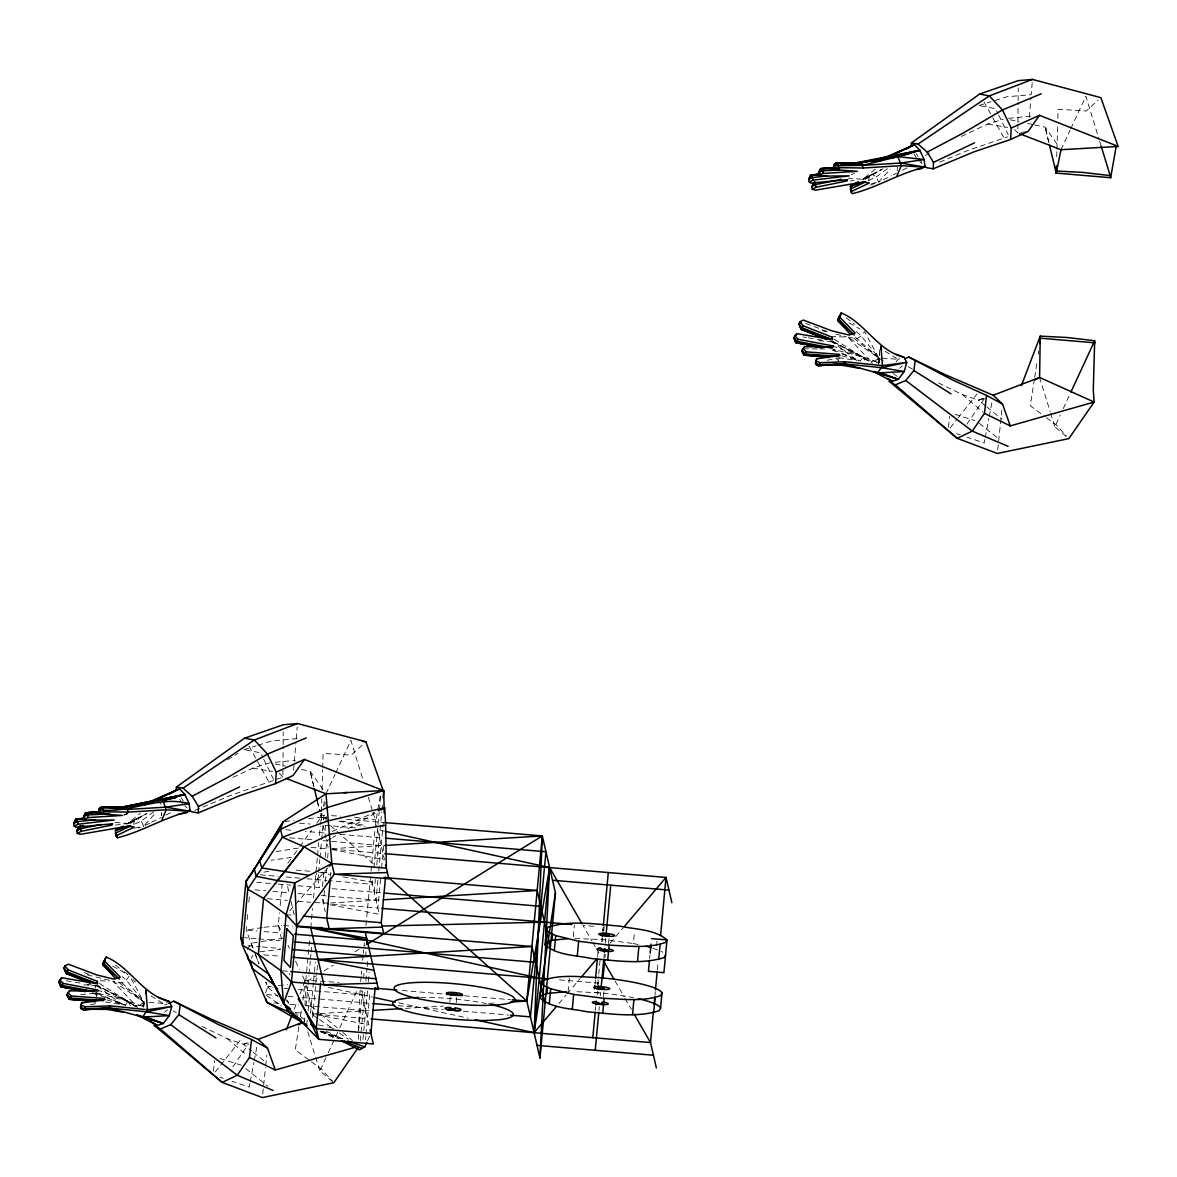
<?xml version="1.0" encoding="UTF-8"?>
<svg xmlns="http://www.w3.org/2000/svg" width="1177" height="1177" viewBox="0 0 1177 1177"><rect width="100%" height="100%" fill="white"/><g stroke="black" fill="none" stroke-linecap="round" stroke-linejoin="round"><path stroke-width="0.75" stroke-dasharray="5 3.75" d="M194.838 810.423L232.546 794.666L282.877 777.158L282.936 768.125M282.951 766.315L283.113 746.453M283.127 744.644L283.23 731.991M1017.928 124.012L1017.87 133.045L1014.324 129.132M1017.943 122.202L1018.105 102.325M1018.12 100.531L1018.223 87.878M304.696 1018.002L304.608 1021.562L304.931 1018.09M305.02 1005.511L305.52 985.899M321.233 817.221L321.336 813.572M321.395 811.747L321.777 798.992M322.042 789.87L322.645 769.817M322.689 767.992L323.131 753.412L351.246 755.104L363.193 744.188M1056.711 156.703L1056.872 151.23M1056.931 149.405L1057.637 125.704M1057.843 118.406L1058.123 109.299L1086.224 110.991L1098.185 100.074M358.441 1030.64L360.03 990.593M897.183 170.694L897.389 167.178M161.735 812.38L161.499 815.749L161.852 812.424M143.403 1007.012L144.168 998.714M878.395 362.899L879.749 349.746M293.573 770.258L294.162 763.255M294.309 761.504L295.927 742.26M296.221 738.759L297.222 726.915M1029.301 117.391L1030.92 98.147M1032.214 82.802L1031.214 94.646L1006.938 96.749L992.947 101.134M143.638 1006.453L144.138 1001.112M878.469 364.105L879.454 353.453M246.552 926.579L246.214 930.08L253.07 948.25M247.199 919.575L247.7 914.323M248.847 902.068L249.347 896.815M281.597 939.275L278.302 925.034L279.449 912.778M280.111 905.775L282.083 884.78M305.785 980.515L309.889 936.877M310.743 927.785L312.552 908.526M313.538 898.007L317.378 857.224M317.54 855.399L318.732 842.673M319.423 835.39L320.276 826.298M320.438 824.488L321.88 813.616M306.079 1005.908L307.888 986.62M308.065 984.811L308.918 975.718M309.095 973.894L310.287 961.168M310.448 959.343L310.963 953.885M311.14 952.075L311.655 946.617M317.937 879.69L318.452 874.231M318.614 872.422L319.82 859.681M319.982 857.871L321.527 841.496M321.689 839.687L323.057 825.136M323.557 819.913L324.205 812.954M324.852 806.01L325.19 802.523M306.888 1023.607L307.226 1019.973M308.08 1010.896L309.271 998.17M326.323 816.676L324.778 833.036L305.314 831.389M313.42 982.442L310.522 1013.368L318.114 1018.532M313.597 980.632L315.304 962.448M322.439 886.428L323.807 871.877M325.176 857.327L326.882 839.142M312.582 1017.649L316.848 972.173M317.025 970.348L317.878 961.256M324.514 890.695L323.307 903.421L328.56 904.436M325.367 881.602L326.559 868.876M327.589 857.959L328.089 852.501M330.634 876.277L330.972 872.643M360.677 981.647L361.177 976.336M361.339 974.556L361.677 971.01M362.678 960.388L363.163 955.077M363.34 953.311L363.664 949.765M364.326 942.762L364.002 946.22L367.047 944.337M365.959 925.402L370.564 876.379M371.049 871.201L371.535 866.022M371.858 862.564L375.022 828.917M375.183 827.137L377.523 811.321M358.632 1030.699L362.516 989.416M363.546 978.499L364.223 971.231M365.591 956.68L366.106 951.222M372.726 880.661L372.388 884.295L328.824 880.617M373.933 867.935L379.2 811.821M379.362 810.041L380.877 793.901M360.265 1040.792L365.032 990.048M365.885 980.956L367.077 968.23M367.253 966.405L367.93 959.137M374.212 892.21L375.404 879.484M376.772 864.933L381.76 811.88M381.922 810.1L382.599 803.008M362.957 1039.512L367.533 990.696M368.386 981.603L369.24 972.511M377.92 880.116L376.037 900.125L321.483 895.506L325.19 911.587M378.773 871.024L382.716 829.005M382.893 827.24L383.393 821.929M365.488 1039.791L365.826 1036.26M365.988 1034.495L370.049 991.328M380.598 878.939L377.876 908.041L326.956 903.73M381.628 868.038L383.996 842.894M449.82 1002.068L450.276 997.125M456.22 1002.613L456.691 997.669M568.094 991.593L569.359 978.175M573.258 936.73L574.361 924.99M595.062 983.56L595.4 980M597.563 956.901L598.387 948.162M595.341 1010.381L595.68 1006.747M597.739 984.899L598.593 975.807M598.769 973.982L600.138 959.417M601.8 941.703L602.138 938.069M603.168 927.152L602.815 930.801L602.948 929.447M597.239 994.55L597.548 991.255M602.227 941.365L602.536 938.069M603.698 931.184L604.169 926.152M598.975 1010.381L599.328 1006.747M600.344 995.86L600.682 992.226M603.919 957.754L604.272 954.12M605.287 943.233L605.802 937.789M604.934 957.519L605.272 954.032M603.492 996.742L603.963 991.799M608.48 943.557L608.95 938.613M638.184 944.528L633.373 943.513L634.477 931.772M649.63 958.622L649.969 954.988M656.619 945.808L657.09 940.776M654.956 995.286L655.295 991.637M657.34 969.892L658.017 962.639M133.781 824.488L134.252 819.854L146.684 813.542M868.773 180.375L869.244 175.741L881.661 169.429M143.741 1006.762L143.771 1001.965L129.558 975.762L126.263 980.088L121.878 982.854L112.948 981.221L136.355 1006.1M262.751 1093.963L265.516 1067.362M265.693 1065.612L266.782 1055.136M878.733 362.648L879.087 359.206L871.083 361.869M997.743 449.849L1001.965 409.272M96.867 995.757L97.176 993.123L91.806 993.094M213.42 1071.232L214.685 1060.477M948.412 427.119L949.677 416.364M878.733 364.017L879.822 355.027M143.623 1006.953L144.094 1003.319L139.695 1005.555L132.486 1006.409M878.616 362.84L879.087 359.206L877.027 361.986M298.855 1026.8L295.28 1049.899L309.963 1060.727M300.503 1016.119L301.606 1009.013M302.975 1000.126L305.24 980.25L339.079 982.427M1034.392 379.126L1030.272 405.785L1044.955 416.614M1034.671 377.346L1037.143 361.339M1038.246 354.233L1038.791 350.672M377.832 809.585L380.598 793.828M249.921 1083.576L249.244 1087.121L231.987 1081.266M250.245 1081.81L253.908 1062.375M254.247 1060.595L256.91 1046.456M984.914 439.462L984.237 443.008L966.979 437.153M985.237 437.697L988.901 418.247M989.239 416.481L991.902 402.343M323.381 806.422L324.499 801.022M265.561 992.917L267.635 986.885L265.781 981.956L267.635 986.885L278.199 996.787M294.191 1009.277L296.795 1002.451M300.047 993.918L305.24 980.25M367.518 1040.836L369.534 1036.304M332.429 1081.56L319.835 1070.893L327.5 1054.357M328.265 1052.694L338.991 1029.537M339.756 1027.874L357.396 989.828M1066.024 436.255L1054.827 426.78L1060.183 415.201M1063.258 408.581L1070.158 393.692M326 793.828L335.048 774.378M335.798 772.759L350.878 740.362L363.046 780.042M1060.992 149.714L1070.04 130.264M1070.79 128.646L1085.871 96.234L1099.097 139.386M247.45 949.501L251.157 943.204L284.451 937.951M251.157 958.402L252.923 955.4M107.372 998.184L125.453 1005.187L127.955 1001.097L143.373 1006.467M232.869 1066.833L248.45 1044.102M966.817 424.235L984.487 398.459M287.791 863.182L290.969 858.813M299.885 846.528L311.567 830.403M316.878 823.076L321.13 817.206L320.747 815.131L324.352 815.308M142.034 1006.1L144.094 1003.319M896.08 361.883L898.08 359.279L902.612 357.808M96.72 997.066L95.852 993.726L97.102 992.137M215.229 1071.982L242.138 1037.908M950.222 427.869L956.945 419.35M958.078 417.923L977.131 393.795M558.84 1003.598L565.916 995.271M567.093 993.888L580.04 978.631M610.113 943.248L623.192 927.844M597.945 982.633L597.828 983.972M289.689 910.718L294.412 905.437M295.589 904.127L328.148 867.67M144.771 824.915L156.394 812.071M870.2 185.127L878.601 182.082L890.224 169.238M139.695 1005.555L143.771 1001.965L126.263 980.088L122.305 976.572M874.688 361.427L878.763 357.852L898.08 359.279L881.455 349.054M899.596 368.166L902.435 365.856M164.603 1012.279L167.443 1009.969M875.335 169.15L862.756 179.331L848.279 178.168M115.405 825.077L127.763 823.459L140.343 813.263M887.399 168.723L876.188 176.947L868.199 180.699M153.804 811.806L141.196 821.06L133.207 824.827M865.198 179.375L881.647 169.532M130.206 823.488L146.654 813.645M227.367 759.886L237.931 753.368M307.153 981.383L316.378 975.689M324.058 970.937L333.268 965.228M354.777 951.928L359.397 949.074M331.193 838.333L326.603 840.952L328.074 847.278M332.723 837.465L335.783 835.714M348.009 828.726L377.067 812.13M862.976 179.301L872.304 174.328L876.188 176.947L878.601 182.082L891.519 175.711M126.425 824.312L137.312 818.442L141.196 821.06L143.609 826.195L138.562 828.019M862.888 179.595L872.304 174.328L862.947 179.507M127.896 823.709L137.312 818.442L127.955 823.62M869.244 175.741L862.756 179.331L883.118 168.811M115.096 822.429L127.763 823.459L134.252 819.854M925.21 155.423L929.874 152.907M127.763 823.459L146.551 813.734M902.568 170.15L907.217 167.781M166.031 815.058L172.225 811.895M893.137 174.902L896.374 173.313M145.227 825.401L150.067 823.003M151.686 822.208L161.381 817.427M851.206 174.799L854.473 173.269M124.379 815.072L127.66 813.528M961.388 136.37L987.753 124.012L1003.172 119.23M232.987 777.394L252.761 768.125L269.901 762.799M332.311 831.462L374.889 812.204M164.765 1005.026L167.34 1003.937M939.673 162.191L967.538 150.553L1007.541 136.885M938.555 382.981L962.345 394.56L978.44 400.209L983.545 398.312M201.973 1026.329L227.352 1038.673L243.462 1044.323L248.553 1042.425M124.188 814.94L127.572 813.778M985.37 405.785L978.44 400.209L985.017 398.017M123.703 814.837L127.16 813.69M243.462 1044.323L248.376 1042.675L243.462 1044.323L251.76 1051.017M149.038 1002.348L163.088 1003.392L167.62 1001.921M978.955 105.533L991.196 101.693M243.963 749.646L256.203 745.806M257.954 745.262L271.946 740.863L299.576 738.465M978.44 400.209L983.516 398.665M827.254 360.28L835.685 358.323M90.585 1004.79L97.323 1003.216M871.51 183.612L878.601 182.082M134.752 828.122L143.609 826.195M1021.283 132.486L1026.403 131.662M276.168 851.589L298.811 847.984L292.028 857.356L271.034 860.269M263.957 872.113L271.093 870.98M262.265 927.564L246.214 930.08L256.924 930.992M264.045 927.285L281.906 925.343M876.203 362.796L879.822 362.295L878.763 357.852L864.551 331.649L861.255 335.96L856.871 338.741L847.94 337.108L833.404 336.578M850.397 180.964L853.928 180.508M284.952 821.546L294 820.457M308.462 818.721L321.13 817.206L326.662 817.677M271.254 986.444L267.635 986.885L273.064 987.341M278.493 985.59L287.526 984.502M259.896 951.781L280.714 949.324M1008.527 118.333L1032.17 116.008M275.359 762.269L295.368 760.313M80.713 994.536L97.176 993.123M332.076 848.646L384.805 845.454M328.766 903.097L312.493 902.509M330.59 902.98L381.48 899.905M318.378 1013.662L312.92 1013.986L367.489 1018.605M320.203 1013.559L371.093 1010.469M405.418 1008.395L443.42 1006.1M488.735 1003.363L495.988 1002.922M803.538 348.804L817.853 348.907M819.633 348.922L825.003 348.966M574.876 938.437L602.904 939.57L633.373 943.513M577.039 991.711L597.916 992.755A60.571 10.093 5.4 0 1 633.461 997.669M100.222 980.75L109.314 981.088M331.531 815.676L340.521 816.132M818.795 340.712L831.595 341.786M83.802 984.825L96.602 985.899L84.082 983.766M346.582 819.369L384.835 822.605M299.429 823.135L310.287 824.047M324.881 825.283L355.734 827.902M285.849 829.741L292.926 830.344M340.271 834.346L384.07 838.053M289.454 837.803L314.23 839.907M323.072 840.658L381.171 845.572M311.052 847.396L328.442 848.867M332.076 849.176L382.996 853.487M296.177 870.097L310.596 871.318M321.453 872.231L330.546 872.996M260.397 874.82L278.258 876.335M299.811 878.16L285.393 876.939L286.129 880.102M307.02 878.763L327.015 880.455M256.704 882.264L276.448 883.942M278.243 884.089L290.822 885.163M298.031 885.766L319.658 887.59L316.363 873.349M332.194 888.664L382.716 892.931M254.938 889.871L265.708 890.783M272.887 891.401L289.042 892.769L287.217 884.854M298.061 893.534L314.274 894.903M267.238 898.684L287.232 900.376M298.075 901.288L310.699 902.362M593.723 926.314L582.953 925.402L591.957 941.011M286.158 914.676L294.265 915.368L290.866 900.685M283.716 925.49L292.72 926.255M264.06 931.596L280.126 932.949M242.462 937.525L256.821 938.731M258.616 938.893L280.155 940.717M247.876 945.734L260.455 946.808M262.25 946.955L280.2 948.471M263.795 954.841L280.155 956.224M559.369 979.852L597.43 983.075M594.223 992.446L601.594 993.064M282.509 970.834L288.998 971.378L289.822 974.924M402.284 990.519L444.406 994.079M464.547 995.786L510.318 999.656M283.922 988.268L287.541 988.562M298.399 989.489L362.001 994.874M266.811 994.565L277.419 995.477M288.041 996.375L295.118 996.963M302.195 997.566L371.064 1003.392M398.179 1005.688L443.435 1009.513M463.37 1011.205L508.699 1015.045M273.947 1002.936L281.023 1003.54M289.866 1004.275L298.708 1005.026M305.785 1005.629L365.664 1010.69M295.545 1012.529L302.504 1013.117M354.586 817.309L375.198 819.736L376.699 826.225M838.701 357.617L856.827 360.5M105.518 1002.01L123.644 1004.893M802.964 336.916L806.554 337.534M808.334 337.828L815.499 339.05M817.279 339.344L822.649 340.256M66.192 980.735L73.342 981.942M75.137 982.251L82.287 983.472M987.753 124.012L1007.644 127.41M252.761 768.125L272.652 771.523M326.544 818.221L321.13 817.206L320.291 813.675M340.962 820.928L364.414 825.327M319.614 872.451L330.428 874.467M343.051 876.836L371.917 882.235M980.618 105.842L995.565 108.667L997.934 113.536M245.625 749.955L260.573 752.78L262.942 757.65M331.943 849.544L384.438 859.725L377.493 829.638L384.511 831.183M330.31 904.775L379.318 914.294L371.241 879.307M316.422 1014.677L368.931 1024.858L360.898 990.078M92.38 993.035L105.724 997.552M1010.146 119.789L1018.899 121.643M1027.653 123.482L1032.906 124.585M1034.657 124.953L1045.176 127.16L1057.829 145.198M275.153 763.917L285.658 766.124M301.415 769.434L310.184 771.273L322.836 789.326M326.412 818.383L321.13 817.206L323.793 819.604M338.741 821.09L365.164 826.916M328.515 987.385L372.506 997.081M398.812 1002.878L468.063 1018.149M318.467 1024.843L327.132 1026.903M328.854 1027.315L334.047 1028.536M836.008 334.18L846.234 336.696M95.911 977.042L109.549 980.382M822.179 330.678L827.416 332.032M87.186 974.806L92.424 976.145M830.182 348.436L862.947 356.984L880.087 362.943M841.849 355.822L858.754 360.589M106.857 999.935L123.762 1004.717M652.941 948.191L662.901 952.178M955.047 414.348L974.821 420.601M220.055 1058.461L241.476 1065.244M836.641 357.837L840.025 358.926M956.621 433.636L960.064 434.813M219.893 1077.161L223.35 1078.338M320.144 1031.567L340.771 1038.629M832.213 345.817L862.947 356.984L870.362 362.339M97.22 989.931L127.955 1001.097L135.37 1006.453M322.763 1031.302L342.963 1038.776M805.745 323.41L827.549 331.649M84.17 972.599L89.202 974.497M832.492 350.246L835.773 351.526M842.364 354.071L860.446 361.074L862.947 356.984L832.639 341.418M833.551 349.834L858.769 360.368M96.882 993.256L125.453 1005.187M320.85 1031.184L339.005 1038.805M326.088 1031.258L342.625 1038.702M320.615 1031.64L335.165 1038.467M830.123 340.992L862.947 356.984L865.316 361.295M96.779 985.899L127.955 1001.097L130.323 1005.408M321.659 1030.993L336.431 1038.364M908.1 366.724L912.925 369.357M832.639 341.521L872.569 363.296M173.107 1010.837L176.329 1012.603M137.577 1007.409L97.647 985.635L127.955 1001.097L95.19 992.549L95.852 993.726M849.191 322.836L859.946 329.001M112.654 966.067L128.013 974.88M150.994 995.948L163.088 1003.392M834.346 339.314L871.039 362.339M99.368 983.428L136.046 1006.453M883.206 360.942L847.94 337.108L871.348 361.986M112.948 981.221L143.771 1001.965L121.878 982.854M319.629 1019.562L333.282 1028.875M339.344 1033.009L348.451 1039.203M266.532 995.462L281.48 1005.894M893.181 373.447L897.492 376.537M1046.427 417.703L1056.711 425.28L1066.391 435.961M311.434 1061.816L321.718 1069.393L332.62 1081.398M830.903 340.859L857.018 360.236M97.353 986.046L122.025 1004.349M846.16 317.849L854.649 324.219M115.405 965.155L122.482 970.466M123.894 971.525L128.146 974.703M300.606 1016.59L306.314 1020.989M853.958 338.358L878.763 357.852L861.255 335.96L855.988 331.296M118.98 982.471L143.771 1001.965M979.279 423.352L998.876 438.977M245.684 1068.584L267.856 1086.268M986.753 406.904L1001.98 419.203M253.143 1052.135L265.605 1062.198M311.096 1006.085L319.364 1012.956M320.747 1014.103L337.299 1027.874M342.801 1032.45L352.453 1040.483M962.345 394.56L983.075 412.185M227.352 1038.673L246.699 1055.122M878.763 357.852L854.325 336.313M919.708 161.646L921.988 163.647M184.715 805.759L186.996 807.775M330.472 825.563L374.507 864.933M295.368 1012.897L298.002 1015.368M835.935 358.176L838.657 360.868L838.142 356.41M133.104 979.573L135.487 982.104M279.332 773.245L282.877 777.158M158.836 801.728L161.087 804.332M286.452 1000.582L288.645 1003.407M286.776 999.773L288.895 1002.775M916.192 153.657L918.148 156.644M919.134 158.145L922.091 162.647M181.199 797.771L183.171 800.772M913.838 153.775L916.53 158.159M179.743 799.36L182.435 803.744M592.855 942.571L595.562 947.264M596.459 948.824L600.064 955.077M615.027 981.029L624.134 996.801M625.031 998.39L631.402 1009.425M983.987 101.928L991.858 116.111M992.726 117.685L1004.099 138.165M248.994 746.041L269.106 782.278M998.729 115.155L1008.233 134.634M263.736 759.268L274.035 780.366M278.302 925.034L282.156 933.111M287.982 945.337L289.395 948.294M295.574 961.271L299.444 969.377M302.533 975.851L304.843 980.721M251.157 943.204L253.511 949.339M255.6 954.959L258.763 963.36M254.688 952.399L258.999 963.889M1039.6 377.449L1050.105 411.479M1050.62 413.171L1054.827 426.78M307.756 1031.773L315.112 1055.592M315.627 1057.284L319.835 1070.893M1099.612 141.108L1101.201 146.286M368.327 797.3L372.565 811.1M373.094 812.836L375.198 819.736M1048.972 142.947L1045.176 127.16L1048.957 143.064M317.363 801.096L319.909 811.615M317.334 801.316L319.864 811.909M320.747 815.131L322.586 823.547M322.954 825.121L325.882 837.789M306.344 985.502L314.053 1018.885M95.131 985.105L95.381 987.9M358.294 1034.289L358.676 1039.468M420.822 997.463A60.571 10.093 5.4 0 1 486.189 1003.525M598.284 982.663L598.166 984.001L598.284 982.663M603.286 929.477L603.154 930.83L603.286 929.477M313.979 787.06L310.184 771.273L313.965 787.178"/><path stroke-width="1.5" d="M904.907 358.72L908.762 357.087L952.664 380.039L986.561 395.428L984.458 413.362L972.276 431.12L957.166 438.3L895.432 384.864L889.032 381.098L957.166 438.3L997.36 453.469L1068.819 438.624L1094.139 402.048L1093.286 390.175L1094.684 340.741L1067.186 337.505L1040.233 336.136L1039.6 377.449L1034.892 379.921M858.283 181.979L850.456 186.422L850.868 191.748L852.442 193.661C877.571 187.467 899.699 172.916 925.034 167.149L924.18 159.557L919.811 150.273L914.455 144.712L882.426 159.631L911.278 146.154L911.41 142.932L979.602 94.057L1018.282 80.654L1032.494 79.418L1100.848 97.647L1118.15 146.419L1116.208 146.213L1110.676 177.712L1056.122 173.093L1056.446 165.81M286.188 778.438L326 793.828L383.158 790.532L365.856 741.775L297.501 723.531L283.289 724.767L244.61 738.17L176.418 787.045L176.285 790.267L169.944 793.872M189.276 809.776L191.557 811.792L198.207 812.924L198.457 806.48L192.189 796.226L183.053 788.178L176.418 787.045M924.269 165.663L926.549 167.678L933.199 168.811L933.449 162.367L927.182 152.113L918.045 144.065L911.41 142.932M136.208 805.612L148.273 802.331L179.463 788.84L184.818 794.387L189.203 803.67L190.041 811.262C164.706 817.029 142.579 831.58 117.45 837.774L115.876 835.876L115.464 830.535L123.291 826.092M475.199 1019.723L534.108 1032.715L542.303 835.935L384.835 822.605M384.805 845.454L542.303 835.935L526.796 1001.053L539.949 1058.035L549.615 867.581L386.262 831.565M198.207 812.924L239.122 795.902L275.609 783.617L276.257 772.141L267.459 754.074L254.35 740.009L244.61 738.17M933.199 168.811L974.115 151.789L1010.602 139.504L1011.249 128.028L1002.451 109.961L989.327 95.896L979.602 94.057M123.32 1012.235L107.254 1009.425L81.566 1009.145L80.492 1007.144L81.61 1002.966L105.018 999.582L104.12 998.464L71.444 996.007L67.869 992.844L69.517 990.857L98.147 991.063L98.074 990.078L63.234 983.413L59.821 979.926L61.792 977.749L97.573 983.825L97.382 981.397L68.207 969.877L64.867 965.92L68.354 964.198L96.882 974.968L113.919 979.161L120.231 977.087L104.15 960.682L106.254 957.033C130.573 967.214 142.476 994.83 169.135 1001.436L171.71 1006.512L169.282 1015.633L163.294 1023.475L157.247 1025.432L136.635 1014.795M860.107 368.43L842.246 365.311L816.558 365.032L815.47 363.031L816.603 358.853L840.01 355.469L839.113 354.351L806.436 351.879L802.861 348.73L804.509 346.744L833.139 346.95L833.051 345.95L798.227 339.3L794.813 335.813L796.785 333.635L832.566 339.712L832.374 337.284L803.2 325.764L799.86 321.807L803.347 320.07L831.874 330.855L848.911 335.033L855.208 332.973L839.142 316.569L837.862 320.482L850.515 334.533M306.152 1024.549L266.87 1002.333L242.491 945.278L240.667 937.363L245.934 881.352L280.553 829.299L283.142 821.752L326 793.828L331.826 863.55L334.283 874.187L296.722 926.005L291.455 982.015L283.51 1003.437L318.776 1039.32L373.33 1043.94L370.093 1029.919M385.526 877.262L381.26 922.724L383.717 933.361L296.722 926.005L286.158 914.676L263.589 898.375L247.758 889.268L261.897 868.008L259.573 860.799L283.142 821.752L251.481 874.07L245.934 881.352L247.758 889.268L242.491 945.278L258.337 954.385L280.891 970.687L291.455 982.015L318.776 1039.32L316.319 1028.683L320.585 983.222M330.457 878.101L326.706 918.104L329.163 928.741L382.275 927.123M366.783 943.954L367.121 940.305L294.544 934.17M383.099 797.682L383.761 790.591L327.177 807.584L280.553 829.299L282.377 837.215L261.897 868.008L309.271 875.335M384.217 813.072L383.761 790.591M375.139 987.827L370.873 1033.303L316.319 1028.683L310.596 1024.284M556.486 1006.364L534.108 1032.715L549.615 867.581L582.056 923.827M540.037 998.008L541.449 982.898L542.891 980.397C560.885 974.041 580.658 976.998 599.328 977.66A60.571 10.093 5.4 0 1 661.989 993.108L660.577 1008.203L659.135 1010.719C635.948 1018.076 610.789 1013.662 587.014 1011.793C571.448 1008.306 552.557 1008.924 540.037 998.008L541.464 995.507L546.908 993.52L566.372 991.681M665.564 955.033L664.137 957.534C640.95 964.905 615.777 960.476 592.002 958.608C576.45 955.135 557.545 955.753 545.025 944.822L546.452 929.727L547.879 927.211C571.066 919.855 596.239 924.269 620.014 926.152C635.565 929.624 654.471 929.006 666.991 939.923L663.916 972.658L648.439 971.349L649.454 960.432M539.949 1058.035L555.456 892.902L542.303 835.935L367.047 944.337M546.908 993.52L547.54 986.797M545.025 944.822L546.466 942.321L551.91 940.335L552.543 933.626M549.306 1003.863L550.718 988.768L544.127 985.752L541.449 982.898M554.293 950.692L555.721 935.583L549.115 932.581L546.452 929.727M572.243 1009.528L573.655 994.418L550.718 988.768M577.23 956.342L578.657 941.232L555.721 935.583M594.562 988.886L594.9 985.34M595.562 978.219L597.401 958.667M592.781 1037.673L595.179 1012.205M595.856 1004.923L596.195 1001.274M602.315 936.245L602.653 932.611M603.33 925.328L608.288 872.554M598.225 989.401L598.549 986.046M595.238 1050.296L598.813 1012.191M601.02 988.606L603.757 959.564M604.434 952.311L604.772 948.677M605.964 935.98L610.745 885.178M603.021 977.969L604.787 959.226M602.698 1013.456L604.11 998.361C622.795 999.008 642.554 1001.965 660.562 995.61L661.989 993.108M607.685 960.285L609.112 945.175C627.797 945.822 647.556 948.78 665.549 942.424L666.991 939.923L651.514 938.613M632.505 1014.618L633.932 999.523M637.507 961.447L638.92 946.337M650.145 953.164L650.999 944.072M653.412 1011.646L650.513 1042.557L656.354 1067.892M654.103 1004.378L654.78 997.096M655.457 989.828L657.163 971.702M660.577 935.45L666.02 877.439L384.82 853.634M653.691 1012.706L655.118 997.596M658.693 959.52L660.106 944.41M100.016 811.556L85.641 812.748L83.655 816.617L84.17 819.266L88.201 817.574L122.32 815.44L99.368 813.837L99.103 808.908L100.516 807.363L126.277 806.848L151.612 802.861M835.008 167.443L820.634 168.635L818.648 172.504L819.163 175.138L823.194 173.46L857.312 171.327L834.361 169.723L834.096 164.795L835.508 163.25L861.27 162.735L884.795 159.027M358.132 1047.618L333.827 1082.737L262.368 1097.582L222.173 1082.413L160.44 1028.978L154.04 1025.211L222.173 1082.413L237.283 1075.234L249.465 1057.476L251.569 1039.556L217.671 1024.152L173.769 1001.2L168.62 1003.392M160.44 1028.978L170.739 1024.623L178.904 1014.677L180.169 1004.981M895.432 384.864L905.731 380.509L913.896 370.564L915.162 360.853M534.108 1032.715L555.456 892.902M1039.894 343.566L1040.233 336.136L1021.386 385.644M549.615 867.581L526.796 1001.053L510.48 1002.039M839.584 318.599L841.246 312.905C865.566 323.087 877.453 350.717 904.127 357.322L906.702 362.398L904.274 371.52L898.286 379.362L892.225 381.319L873.216 371.491M1049.398 144.697L1056.225 173.107L1060.992 149.714L1118.15 146.419L1039.453 115.302L1011.249 128.028M286.394 1029.772L291.587 1016.104M98.839 811.188L100.516 807.363L127.763 809.452L165.722 807.142L189.203 803.67C157.968 795.122 131.03 813.631 99.412 809.85L99.103 808.908M99.368 813.837L99.412 809.85L102.267 807.466L123.909 806.745L184.818 794.387L162.97 800.743L166.251 809.791L161.911 820.075M833.831 167.075L835.508 163.25L862.756 165.339L900.714 163.029L924.18 159.557L897.963 156.629L895.211 157.277M834.361 169.723L834.096 164.795M896.903 175.961L901.244 165.677L897.963 156.629L862.756 165.339L834.405 165.736L837.259 163.353L858.901 162.632L881.529 158.527M106.254 957.033L102.87 964.596L115.523 978.646M840.275 314.98L837.862 320.482L844.189 326.573M341.359 1040.821L359.412 1049.84L364.826 1046.853L366.841 1042.336M1070.923 392.044L1094.684 340.741M78.844 827.137L76.785 830.771L77.314 833.419L81.228 831.315L112.065 825.048L112.609 823.768L75.931 827.225L74.269 826.092L73.739 823.444L75.74 819.148L84.773 818.103M816.22 187.202L814.513 181.817L811.777 186.657L812.307 189.306L816.22 187.202L847.057 180.92L847.602 179.654L810.924 183.112L809.261 181.979L808.731 179.331L810.732 175.035L819.766 173.99M64.867 965.92L63.896 967.98L66.162 973.453L90.026 983.045M59.821 979.926L58.85 982.001L61.027 986.826L85.406 991.652M61.792 977.749L58.85 982.001L61.027 986.826L79.021 989.842M68.207 969.877L66.162 973.453L86.142 980.824M63.234 983.413L61.027 986.826L93.483 991.608M67.869 992.844L66.898 994.903L69.281 999.273L95.661 1001.789M69.517 990.857L66.898 994.903L69.281 999.273L76.52 999.67M71.444 996.007L69.281 999.273L103.149 1000.524L104.12 998.464M81.61 1002.966L80.845 1007.6L81.566 1009.145M104.15 960.682L102.87 964.596L113.007 974.335M96.411 983.472L67.236 971.952L63.896 967.98L66.162 973.453L96.411 983.472L97.382 981.397M80.639 1005.04L80.845 1007.6L84.553 1008.88L109.123 1007.924L146.507 1011.808L171.71 1006.512L147.463 1009.734L110.094 1005.864L85.524 1006.806L83.258 1009.866L80.492 1007.144M110.094 1005.864L107.254 1009.425M90.497 1009.322L83.258 1009.866L109.123 1007.924L142.652 1017.105L147.463 1009.734L145.933 990.166L146.022 993.771M826.71 339.623L801.154 329.339L798.889 323.866L799.86 321.807M822.134 347.892L796.02 342.713L793.842 337.887L794.813 335.813M795.814 335.71L796.785 333.635M803.2 325.764L801.154 329.339L821.119 336.71M798.227 339.3L796.02 342.713L793.842 337.887L795.005 338.711L795.093 341.624L798.594 342.301M802.861 348.73L801.89 350.79L804.274 355.16L828.888 357.514M804.509 346.744L801.89 350.79L804.274 355.16L813.322 355.645M806.436 351.879L804.274 355.16L836.361 356.351M816.603 358.853L815.838 363.487L816.558 365.032M815.632 360.927L815.838 363.487L819.545 364.767L844.115 363.811L881.499 367.68L906.702 362.398L882.456 365.62L845.086 361.751L820.516 362.693L818.25 365.753L815.47 363.031M801.228 322.719L798.889 323.866L801.154 329.339L831.403 339.359L832.374 337.284M832.095 348.024L833.051 345.95M838.142 356.41L839.113 354.351M845.086 361.751L842.246 365.311L839.981 364.105M821.87 365.473L818.25 365.753L844.115 363.811L877.645 372.991L882.456 365.62L880.926 346.053L881.014 349.657M450.585 993.829L457 994.359M602.859 934.773L609.259 935.318M597.857 987.959L604.272 988.503M105.283 959.093L103.179 962.757L119.26 979.146L102.87 964.596L104.253 964.522M841.246 312.905L838.171 318.643L854.252 335.033L837.862 320.482L839.245 320.394M258.793 861.976L263.972 853.516M109.711 813.896L87.672 814.925L83.655 816.617L85.641 812.748L101.075 813.072M95.558 819.722L77.667 821.605L73.739 823.444L75.74 819.148L85.95 818.898M826.975 175.976L812.645 177.492L808.731 179.331L810.732 175.035L820.943 174.784M101.266 824.488L80.698 828.667L76.785 830.771L80.007 826.107L83.508 825.695M814.999 181.994L811.777 186.657L815.69 184.554L841.393 179.331M383.158 790.532L304.46 759.415L293.117 775.511L275.609 783.617M1039.453 115.302L1028.109 131.397L1010.602 139.504M73.739 823.444L76.77 819.251L83.788 818.398L76.77 819.251L78.182 824.238L74.269 826.092M808.731 179.331L811.762 175.138L820.546 174.064M254.247 868.847L256.277 876.335L277.566 880.587L304.107 846.807L329.81 834.243L385.644 825.239L384.717 807.76L328.618 820.707L282.377 837.215L304.107 846.807L331.826 863.55L386.38 868.17L385.644 825.239M304.107 846.807L263.589 898.375L258.337 954.385L288.6 1011.94L307.241 1025.491M83.655 816.617L86.789 812.821L98.897 811.747M581.217 977.248L596.533 959.226M624.384 926.446L666.02 877.439L671.861 902.759M329.383 866.301L331.826 863.55L294.824 882.897L277.566 880.587M76.785 830.771L79.536 828.225M886.266 159.351L890.121 156.409L908.732 154.158M151.274 803.464L155.129 800.522L145.08 804.73M879.219 161.131L883.265 158.218L914.455 144.712L911.278 146.154M145.58 804.274L148.273 802.331L155.938 800.316L184.818 794.387M918.045 144.065L989.327 95.896L1032.494 79.418M183.053 788.178L254.35 740.009L297.501 723.531M381.657 809.496L384.717 807.76L378.17 810.718M906.511 148.861L909.689 147.066M858.165 182.229L850.456 186.422L851.427 189.482M120.039 828.093L115.464 830.535L130.456 825.592M856.694 182.965L850.456 186.422L863.771 182.023M115.464 830.535L120.142 827.946M927.182 152.113L962.595 133.398L1002.451 109.961L1041.262 93.777M192.189 796.226L227.602 777.511L267.459 754.074L306.27 737.891M298.325 1024.873L301.459 1023.21M933.449 162.367L974.556 142.829M198.457 806.48L239.564 786.942M809.261 181.979L813.175 180.125L849.206 175.859L820.531 176.167L819.163 175.138M865.698 181.832L850.338 189.114L851.913 191.012M850.868 191.748L869.303 183.024L863.285 181.979L815.558 190.174L812.307 189.306M115.346 833.228L130.706 825.945M115.876 835.876L134.31 827.137L128.293 826.092L80.566 834.302L77.314 833.419M150.641 802.243L179.463 788.84L149.038 803.008M276.257 772.141L304.46 759.415M880.072 160.616L890.121 156.409M908.762 357.087L946.44 375.198L993.226 395.266L1039.6 377.449L1094.139 402.048L1010.278 425.897L984.458 413.362M173.769 1001.2L211.448 1019.311L258.234 1039.394L302.96 1022.195M897.963 156.629L919.811 150.273L855.355 162.941M249.465 1057.476L275.286 1070.011L355.66 1047.162M899.022 156.144L919.811 150.273L883.265 158.218M165.766 799.772L183.082 794.872M871.201 161.499L881.544 158.689L877.924 159.528M871.024 161.426L890.93 156.203L897.771 156.261M130.794 806.922L148.273 802.331L144.712 803.2M900.714 163.029L925.034 167.149L901.244 165.677L863.285 167.987L838.833 167.678L837.259 163.353L861.27 162.735L890.93 156.203L893.652 158.012M165.722 807.142L190.041 811.262L166.251 809.791L128.293 812.101L103.841 811.792L102.267 807.466L126.277 806.848L155.938 800.316L162.779 800.375M916.765 169.532L921.856 168.576M178.374 814.278L186.863 812.704M834.934 168.385L838.833 167.678M99.942 812.498L103.841 811.792M551.91 940.335L567.903 938.672M160.204 799.919L175.432 798.065M818.942 174.314L811.762 175.138L813.175 180.125M78.182 824.238L114.213 819.972L85.538 820.295L84.17 819.266M168.017 798.683L171.665 798.359M835.611 167.472L820.634 168.635L818.648 172.504L820.001 173.534M841.187 164.177L844.733 163.868M109.741 807.981L123.909 806.745L155.938 800.316L158.66 802.125M834.302 167.737L821.781 168.708L818.648 172.504L822.664 170.812L839.201 170.047M99.309 811.85L86.789 812.821L88.201 817.574M834.552 364.517L838.171 364.237M343.816 792.695L347.377 792.474M383.29 899.802L537.183 890.489L550.336 947.47M545.083 1003.481L531.916 946.499L318.055 959.432L374.051 970.304M372.903 1010.366L401.798 1008.615M387.395 872.554L334.283 874.187L388.837 878.807L385.6 864.801M377.008 983.133L323.896 984.752L310.743 927.785L321.704 927.52M381.966 926.064L544.495 922.135M598.71 1002.466C591.825 1002.627 605.361 1004.893 601.844 1002.863M451.438 1008.336L449.187 1008.66L455.102 1008.895M839.642 169.002L821.781 168.708L823.194 173.46M820.575 356.057L826.019 356.351M80.154 999.861L89.217 1000.362M836.332 356.278L805.465 353.953L801.89 350.79L803.2 354.145M103.149 1000.524L70.473 998.067L66.898 994.903L67.913 995.624M1040.615 338.226L1095.169 342.845M385.894 838.215L545.966 851.751L530.459 1016.884L510.509 1015.192M552.543 880.249L668.948 890.092M384.026 877.527L537.183 890.489M384.423 893.078L540.832 906.319M381.525 908.35L571.963 924.46M303.269 916.133L381.26 922.724M598.387 948.162L601.344 948.412M296.324 926.564L531.916 946.499M294.574 941.924L535.579 962.33M292.793 949.545L370.784 956.136M292.823 957.298L548.394 978.926M290.807 971.525L375.993 978.734M374.83 988.194L396.796 990.048M446.23 994.241L451.733 994.697M455.381 995.021L462.708 995.639M512.157 999.817L526.796 1001.053L389.087 877.954M291.455 982.015L378.45 989.371L365.297 932.405M372.874 1003.554L394.56 1005.379M447.054 1009.822L450.688 1010.131M454.307 1010.44L459.751 1010.896M371.152 1018.914L650.513 1042.557L634.138 1014.162M537.036 1045.367L653.441 1055.225M85.892 999.788L89.437 1000.097M362.531 741.451L365.856 741.775M609.112 945.175L578.657 941.232M605.375 949.427C593.841 948.897 611.069 951.943 606.832 949.692M604.11 998.361L573.655 994.418M1110.676 177.712L1110.191 175.623L1082.708 172.386L1055.74 171.018L1056.122 173.093M815.808 346.023L796.02 342.713L830.285 347.759L797.256 341.359L793.842 337.887M881.499 367.68L904.274 371.52L877.645 372.991L898.286 379.362L883.456 373.889M146.507 1011.808L169.282 1015.633L142.652 1017.105L163.294 1023.475L146.831 1017.384M366.65 938.26L310.743 927.785L539.228 978.161M93.616 991.475L62.263 985.473L58.85 982.001L60.012 982.824L60.101 985.737M115.272 1010.278L118.686 1010.969M374.257 997.478L395.31 1002.113M646.232 946.22L651.264 947.691M874.246 371.446L898.286 379.362M137.547 1014.986L163.294 1023.475M347.642 1040.968L364.826 1046.853M816.794 361.413L820.516 362.693M81.802 1005.526L85.524 1006.806M896.065 354.248L904.127 357.322M157.85 997.14L169.135 1001.436M1019.517 133.678L1060.992 149.714M831.403 339.359L802.228 327.839L798.889 323.866M800.757 328.295L812.571 333.032M817.632 335.048L821.002 336.401M69.149 973.762L77.579 977.145M80.948 978.499L86.009 980.515M343.949 1040.895L362.104 1048.516M1008.145 446.377L972.276 431.12L905.731 380.509M273.152 1090.491L237.283 1075.234L170.739 1024.623M300.915 1019.37L288.6 1011.94L266.87 1002.333L266.134 999.17M986.561 395.428L1002.51 404.02L1010.278 425.897M251.569 1039.556L267.517 1048.133L275.286 1070.011M913.896 370.564L950.987 393.854M178.904 1014.677L215.994 1037.967M887.693 378.42L892.225 381.319M149.67 1020.621L157.247 1025.432M288.6 1011.94L268.768 974.232L248.465 959.432L247.302 954.415M268.768 974.232L283.51 1003.437L290.616 1008.91M993.226 395.266L1002.51 404.02M258.234 1039.394L267.517 1048.133M277.669 989.298L274.388 985.061L252.452 968.583L250.701 961.638M298.119 998.905L316.319 1028.683M604.11 962.095L614.114 979.455M861.27 162.735L863.285 167.987M126.277 806.848L128.293 812.101M240.667 937.363L243.271 943.454M1101.201 146.286L1110.191 175.623M80.007 826.107L81.228 831.315M314.406 788.811L317.363 801.096M116.92 835.126L117.45 837.774M283.51 1003.437L280.891 970.687L286.158 914.676L294.824 882.897L296.722 926.005M490.986 1004.555A60.571 10.093 5.4 0 1 497.341 1019.9L485.233 1020.488A60.571 10.093 5.4 0 1 402.637 1009.94A60.571 10.093 5.4 0 1 418.953 997.493M454.808 1007.821A8.077 1.354 5.4 0 1 459.795 1010.322A8.077 1.354 5.4 0 1 446.627 1009.204A8.077 1.354 5.4 0 1 450.644 1007.468M609.039 949.074A8.077 1.354 5.4 0 1 611.657 951.34A8.077 1.354 5.4 0 1 599.343 950.295A8.077 1.354 5.4 0 1 601.006 948.397M638.258 998.699A60.571 10.093 5.4 0 1 660.577 1008.203M602.08 1001.951A8.077 1.354 5.4 0 1 607.42 1004.393A8.077 1.354 5.4 0 1 594.841 1003.598A8.077 1.354 5.4 0 1 596.003 1001.568M286.879 928.874L283.907 960.506L290.395 967.45L293.367 935.818L286.879 928.874M498.754 1004.79L486.66 1005.393A60.571 10.093 5.4 0 1 394.619 989.695A60.571 10.093 5.4 0 1 472.816 985.885A60.571 10.093 5.4 0 1 498.754 1004.79M448.996 994.374A8.077 1.354 5.4 0 0 462.296 994.889A8.077 1.354 5.4 0 0 452.071 992.358A8.077 1.354 5.4 0 0 448.996 994.374M601.256 935.318A8.077 1.354 5.4 0 0 614.571 935.833A8.077 1.354 5.4 0 0 604.331 933.317A8.077 1.354 5.4 0 0 601.256 935.318M596.268 988.503A8.077 1.354 5.4 0 0 609.568 989.018A8.077 1.354 5.4 0 0 599.328 986.503A8.077 1.354 5.4 0 0 596.268 988.503"/></g></svg>
